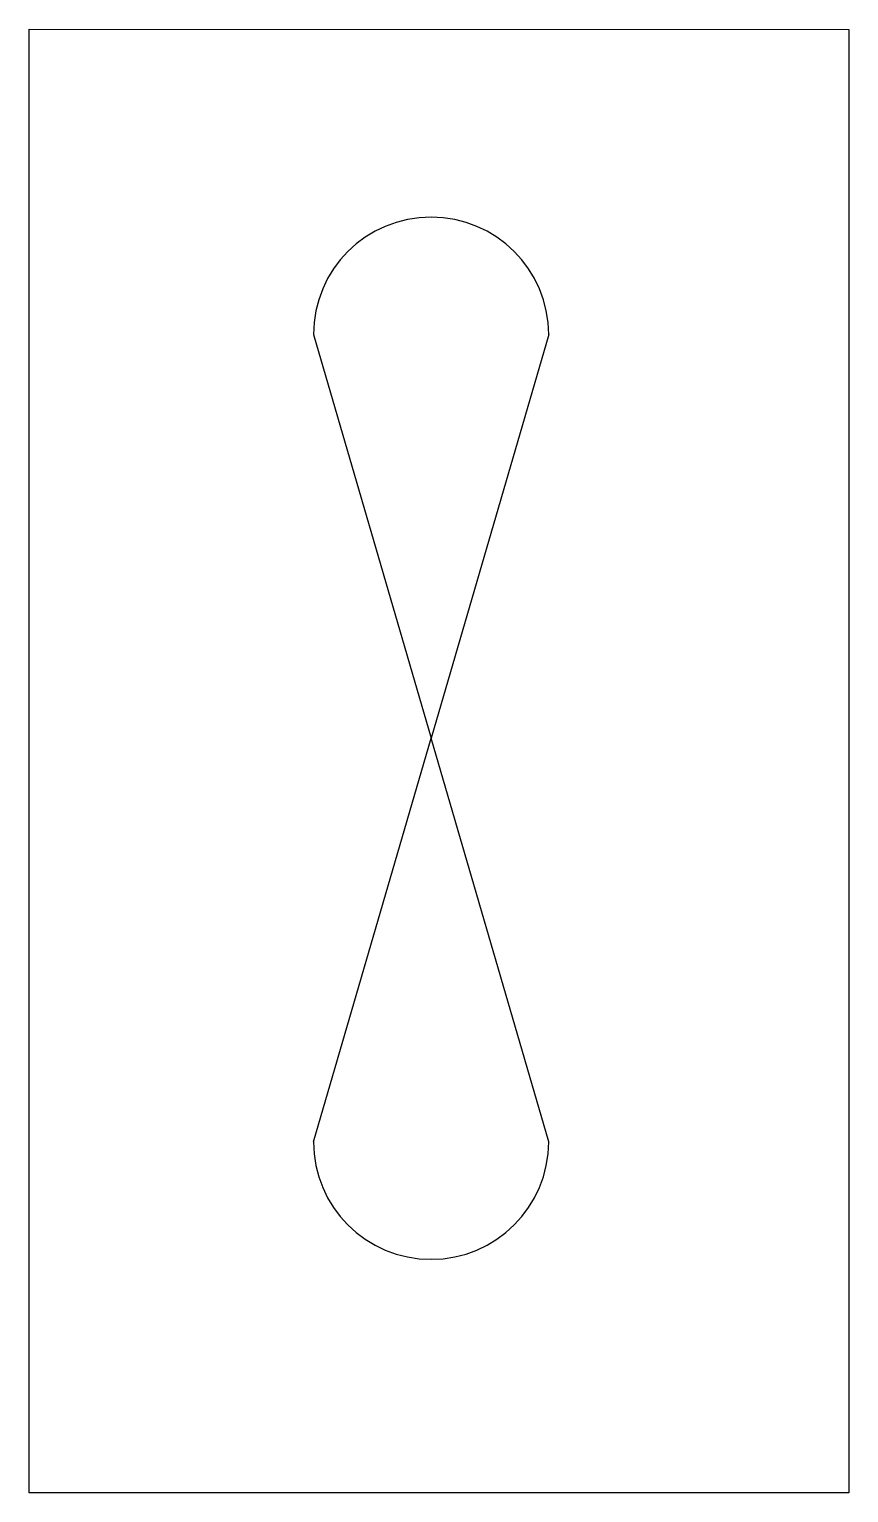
# Model space of a CAD drawing. Extents: x 1113.5 to 1121.5, y 758.7 to 773.
import ezdxf

# ---------------------------------------------------------------- set-up
doc = ezdxf.new("R2010")
doc.units = 0
doc.header["$LTSCALE"] = 22
doc.header["$MEASUREMENT"] = 0
doc.layers.get('0').update_dxf_attribs({"linetype": 'CONTINUOUS'})

msp = doc.modelspace()

# ---------------------------------------------------------------- linework, layer by layer
for p in [(1116.281, 770.004), (1118.577, 770.004), (1116.281, 762.12), (1118.577, 762.12)]:
    msp.add_line(p, (1117.429, 766.062))
msp.add_lwpolyline([(1121.506, 772.986), (1121.506, 758.692), (1113.507, 758.692), (1113.507, 772.987)], close=True)
for centre, start, end in [((1117.429, 770.004), 0, 180), ((1117.429, 762.12), 180, 0)]:
    msp.add_arc(centre, 1.148, start, end)

doc.saveas('drawing.dxf')
